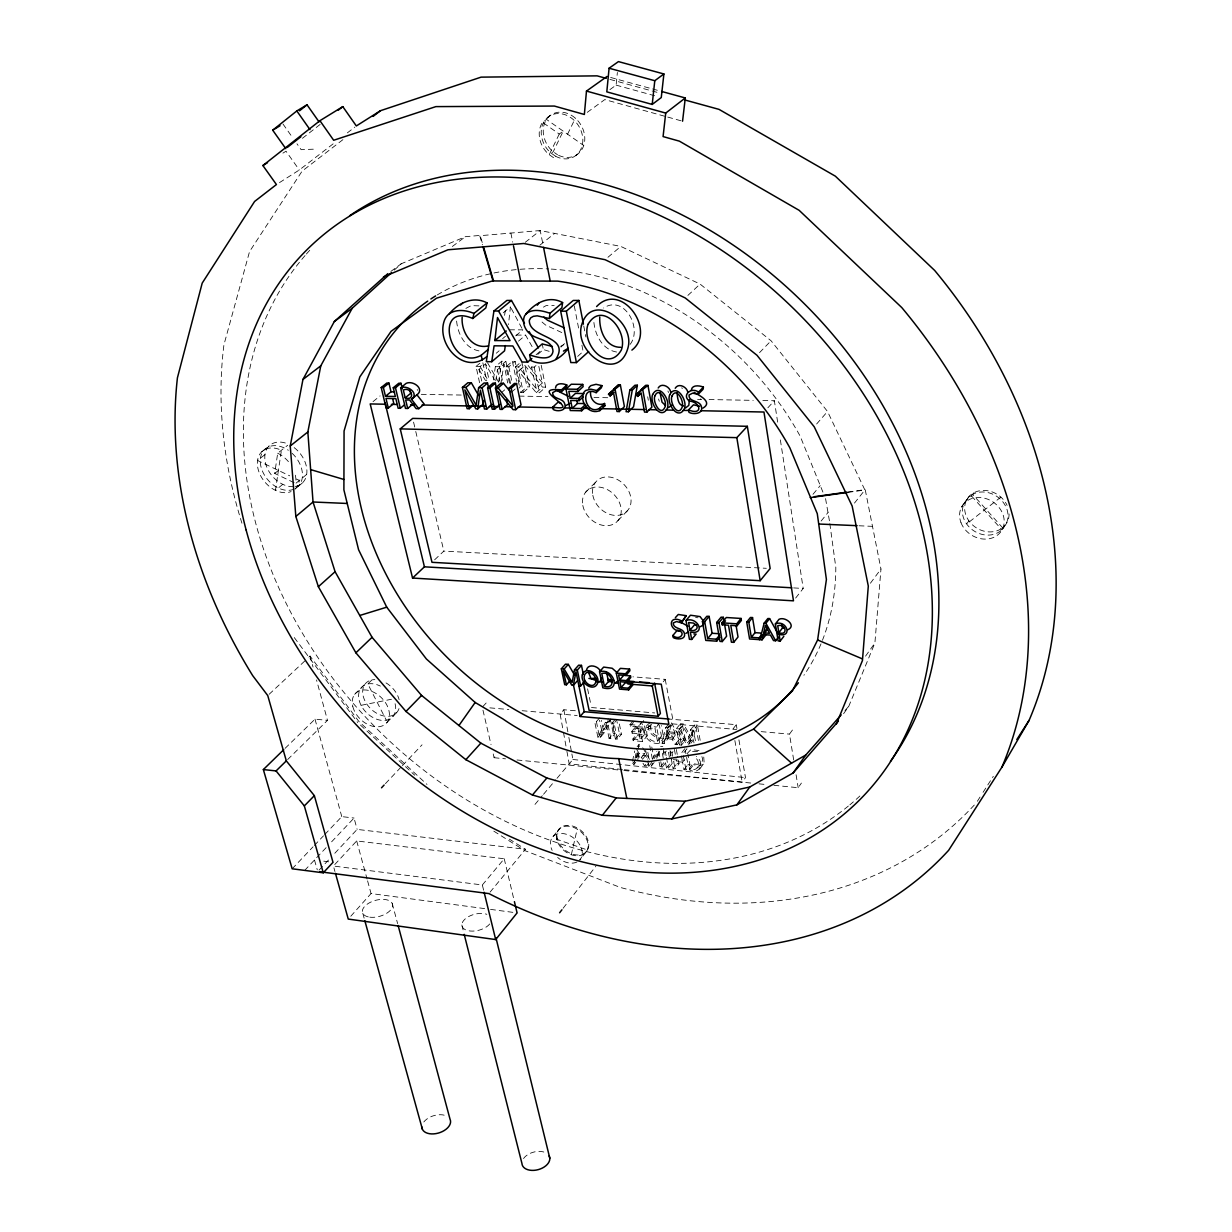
<?xml version="1.0" encoding="UTF-8"?>
<svg xmlns="http://www.w3.org/2000/svg" width="1232" height="1232" viewBox="0 0 1232 1232"><rect width="100%" height="100%" fill="white"/><g stroke="black" fill="none" stroke-linecap="round" stroke-linejoin="round"><path stroke-width="0.75" stroke-dasharray="5 3.75" d="M503.257 312.805L510.433 306.891L508.462 324.601M648.617 725.417C647.324 733.902 656.225 739.061 663.771 738.091L661.353 725.54M843.597 713.698L848.786 706.275L874.905 643.012L880.957 569.03L865.203 489.597L848.247 491.968M609.917 89.613L616.123 85.131L617.371 72.457M493.401 379.949L495.356 366.674L501.732 361.222L505.859 361.269L511.218 386.617M495.803 380.796L497.451 369.631L503.95 364.164L507.692 382.952M294.094 482.667L274.705 473.427L277.693 453.237L287.703 445.26M498.637 382.012L501.732 361.222M500.777 384.584L503.95 364.164M666.912 729.821L665.557 736.936L671.055 737.429L675.044 732.409L670.916 724.816L666.912 729.821L671.055 737.429M670.916 724.816L669.546 731.931L665.557 736.936M504.581 315.361L505.736 307.892M635.05 758.358L636.328 751.381L640.455 758.866L644.475 753.861L643.012 751.304M632.463 761.191L634.696 750.981M635.758 759.59L631.723 764.595L633.725 764.795L634.788 759.959M636.128 757.88L639.131 744.282L640.763 744.436L638.73 746.931M637.76 759.774L638.823 754.939L645.491 755.586L647.786 759.497M689.273 744.051L692.014 731.9L697.404 725.171L694.401 724.909L690.444 729.945L687.502 742.881L691.445 737.829L694.401 724.909M664.125 743.512L665.265 738.569L672.087 739.2L675.151 744.528L677.169 744.713L681.127 739.677L679.125 739.493L676.06 734.164L669.253 733.564L668.129 738.492L664.125 743.512L662.092 743.327L665.65 727.681L668.668 723.939M662.092 743.327L666.096 738.307L668.868 726.156M690.844 743.266L692.815 740.74L695.972 726.865L698.559 741.248L700.392 741.418L697.404 725.171M571.309 854.746L577.207 829.136M650.989 725.171C648.971 731.515 655.316 737.136 661.492 736.305L659.366 725.263M559.251 134.057L549.241 154.662L553.214 151.736L563.224 131.162L559.251 134.057L542.511 122.307L546.531 119.442L583.722 145.515M567.567 134.196L575.375 118.21M607.977 720.628L603.28 730.037L599.045 734.965L605.389 722.399L608.5 718.718M600.138 737.629L606.421 725.032L610.641 720.119L604.281 732.686L600.138 737.629L597.951 737.429L594.625 721.444L596.427 721.613L599.553 717.933M652.498 759.143L656.579 751.366M654.038 758.789L658.134 751.012M647.739 760.945L648.802 766.258L651.02 766.473L652.652 763.347M655.948 757.11L661.584 748.948M656.656 758.311L659.936 752.074M701.87 756.633C704.92 762.562 698.097 766.35 693.246 763.116L689.319 768.198C697.913 773.727 701.87 761.515 694.771 757.341M689.319 768.198L689.627 769.831C698.375 775.344 704.612 764.271 697.959 757.988A7.823 5.867 37.6 0 0 696.265 756.402M699.56 769.292L704.119 763.085L703.688 755.924M977.346 801.262L982.043 793.916M983.074 792.315L993.3 776.329M651.543 724.339C642.134 729.329 647.739 743.019 657.488 741.31L661.492 736.305M973.727 492.815L971.494 495.942A23.208 19.743 32.3 0 0 968.475 526.264A23.208 19.743 32.3 0 0 1001.847 529.729L1004.003 526.541M1002.217 529.591L1007.083 522.399M649.757 723.061C638.13 730.253 648.186 745.914 659.767 743.112L663.771 738.091M773.912 785.308L798.182 787.71L801.401 783.075M1000.892 497.112L966.643 523.97L968.876 520.813M865.557 656.148L874.905 643.012M961.453 507.199L969.538 495.972M793.685 759.99L789.481 734.118L792.777 729.575M624.316 769.692L742.172 782.181L745.499 777.623L738.907 739.801M870.408 583.229L880.957 569.03M732.855 729.159L736.259 724.678L669.053 719.057M697.682 767.921L701.578 762.824M684.022 769.677L687.949 764.595L686.532 757.079L682.59 762.146L684.022 769.677L685.993 769.877L689.92 764.779L687.918 754.107M689.627 769.831L693.539 764.733L693.246 763.116M671.07 757.957L673.119 768.629L675.09 768.814L679.032 763.748L677.6 756.232M687.148 753.553L691.06 749.441L699.191 750.688A7.792 5.867 37.6 0 1 700.176 751.32M684.93 748.594L680.988 753.645L682.282 760.483L673.334 759.636M688.257 744.374L691.214 740.586L692.815 740.74M683.96 752.567L686.917 748.779L687.579 752.336M563.101 908.277L595.857 866.25M673.119 768.629L677.076 763.547L676.399 760.005M666.527 767.983L670.485 762.916L672.441 763.101L668.483 768.167L666.527 767.983L665.496 762.654M691.214 740.586L682.59 725.71L685.439 740.062L681.481 745.114L679.494 744.929L683.467 739.878L680.418 723.692L683.39 723.954L691.445 737.829M661.907 767.536L665.881 762.469L664.079 762.3L660.09 767.351L661.907 767.536L660.183 758.666M795.641 598.074L803.202 588.449L779.887 436.759M675.151 744.528L679.125 739.493M670.732 756.186L670.054 752.629L673.042 748.84M672.687 756.217L672.025 752.814L674.997 749.025M586.124 851.913A17.695 12.613 38.9 0 1 558.666 842.195A17.695 12.613 38.9 0 1 573.881 826.456A17.695 12.613 38.9 0 1 586.124 851.913L579.656 860.09A17.787 12.613 38.9 0 0 577.284 841.379A17.787 12.613 38.9 0 0 556.802 834.172A17.787 12.613 38.9 0 0 552.152 850.403M666.096 755.74L665.403 752.182L668.391 748.409M648.802 766.258L652.791 761.222L651.066 752.382M679.494 744.929L676.43 728.697L679.402 728.959L683.39 723.954M681.481 745.114L678.616 730.73L682.682 725.725M672.087 739.2L676.06 734.164M651.02 766.473L655.008 761.438M642.996 763.224L644.536 765.842L648.54 760.806M854.469 503.087L865.203 489.597M648.494 763.517L646.492 766.042L644.536 765.842M676.43 728.697L680.418 723.692M659.674 751.474L657.672 753.984L658.335 758.296M665.265 738.569L669.253 733.564M560.93 347.131L564.687 343.466M665.65 727.681L667.313 727.819L670.331 724.077M642.473 759.343L645.491 755.586M633.725 764.795L635.743 762.285M636.066 757.095L639.1 753.337L644.475 753.861M636.805 757.449L638.823 754.939M637.098 746.777L639.131 744.282M643.135 728.79L639.085 733.764L632.124 733.132L636.189 728.158L643.135 728.79L644.305 734.688L636.913 734.026L632.848 739L633.186 740.663L642.534 741.525L646.584 736.536L643.412 720.458M821.113 521.059L828.289 512.189M657.488 741.31L654.977 728.405L659.012 723.415M659.767 743.112L656.625 726.942L659.659 723.199M630.137 344.359C642.673 328.467 624.408 294.309 603.557 308.015M632.848 739L640.255 739.677L644.305 734.688M633.186 740.663L637.252 735.689L636.913 734.026M557.357 838.453L556.695 839.254L587.31 849.972M552.968 836.636L559.574 828.566M632.124 733.132L631.785 731.485L638.746 732.101L642.811 727.142L642.134 723.677M631.785 731.485L635.866 726.51L642.811 727.142M638.746 732.101L637.714 726.911L641.795 721.952M642.534 741.525L639.346 725.417L642.396 721.69M490.059 892.137L525.51 849.295L509.37 839.131M615.245 719.303L612.15 722.999L615.415 739.031L617.355 739.2L621.452 734.257L618.926 721.798M637.714 726.911L630.307 726.249L629.968 724.585L633.032 720.874M630.307 726.249L634.388 721.305M615.415 739.031L619.511 734.072L617.001 721.629M663.232 681.773L665.234 679.356L632.94 676.83M612.797 723.015L614.984 733.656L610.856 738.615L609.085 738.445L613.197 733.502L610.872 721.552M812.981 494.309L820.25 485.577M482.343 884.976L504.227 858.766L356.695 840.948L333.395 866.019L482.343 884.976L483.683 890.443M617.355 739.2L614.09 723.169L617.17 719.473M610.856 738.615L607.576 722.599L610.687 718.903M597.951 737.429L602.094 732.486L599.522 720.089M534.996 804.404L542.326 795.703M543.558 794.255L555.771 779.779M556.987 778.331L572.88 759.497L571.879 753.969M816.631 423.993L827.55 411.503L771.063 340.756L700.084 284.084L620.805 246.415L540.201 230.553L479.725 235.728L482.39 244.783M575.344 710.741L563.856 709.74L560.113 714.021L563.147 730.622M844.998 710.571L848.786 706.275M350.781 916.238L371.048 893.554L488.642 909.139M493.216 753.969L494.094 757.711L496.635 754.862M767.859 407.792L774.358 400.739L777.854 423.5M486.147 703.01L482.266 707.199L491.029 744.621M319.073 870.1L329.56 858.873M334.811 853.252L357.126 829.398L525.51 849.295M385.416 783.644L401.124 767.012M402.433 765.626L422.052 744.821M304.674 870.408L326.357 847.4M331.624 841.81L354.046 818.033L357.126 829.398M292.169 868.791L313.051 846.815M314.36 845.445L323.492 835.835M324.801 834.464L341.772 816.616L354.046 818.033M617.91 520.659L627.719 510.387M759.543 352.629L771.063 340.756M386.863 722.599L397.12 712.111M585.662 492.169L595.703 482.112M371.925 679.925L367.829 683.96L386.278 720.181M287.641 759.559L327.496 720.35L316.532 679.941M354.677 694.309L365.149 684.006M285.1 748.348L315.007 719.165L327.496 720.35M434.619 559.821L443.828 551.104L766.319 568.306M269.13 694.294L306.152 659.705M308.893 657.133L310.048 656.071L358.835 721.428L426.98 784.414M687.887 295.418L700.084 284.084M394.24 270.116L401.232 263.771L465.403 236.683L480.141 235.42L482.805 244.46M545.653 387.171L542.48 387.11L524.986 365.565L518.564 371.063L536.259 392.7L539.447 392.746L545.653 387.171L540.463 361.623M536.259 392.7L542.48 387.11M577.654 356.402L583.121 351.49L581.72 344.19M519.196 385.139L515.376 366.905L518.533 366.951L536.074 388.527L542.419 382.952L538.584 365.273M520.72 392.423L526.988 386.863L529.544 386.91L524.863 365.565L518.687 371.063L523.292 392.469L520.72 392.423L519.581 386.956M523.292 392.469L529.544 386.91M511.419 392.269L516.454 387.818M502.148 392.099L504.673 389.882M536.213 388.527L531.562 367.105L534.072 364.903M531.562 367.105L534.195 367.136L536.705 364.934M536.089 354.785L540.278 351.135M537.768 354.431L543.358 349.549L542.219 343.928M515.376 366.905L519.18 363.625M518.533 366.951L521.059 364.749M509.494 383.167L506.029 366.797L512.389 361.33L515.145 361.361L520.458 386.756M506.029 366.797L508.816 366.828L515.145 361.361M703.441 764.194L699.776 765.811L693.539 764.733M495.356 366.674L499.499 366.72L505.859 361.269M518.503 341.141L525.571 335.119L532.825 347.901M481.743 381.073L478.971 369.369L485.516 363.917L494.648 379.98M607.946 257.288L620.805 246.415M515.7 335.843L522.784 329.853L509.601 329.806M479.571 382.705L476.029 366.443L480.157 366.505L484.022 363.24M496.28 353.214L499.129 350.797M476.029 366.443L479.895 363.194M502.625 338.631L505.49 336.228M302.317 483.021L295.018 489.058A24.994 17.956 50.2 0 0 299.376 480.418L296.157 478.878M306.676 474.412L295.711 483.437A25.056 17.972 50.1 0 0 294.433 472.041M282.79 484.33L275.444 490.336L281.42 450.265A24.994 17.956 50.2 0 0 257.996 468.73A24.994 17.956 50.2 0 0 291.06 491.583M373.019 401.632L380.057 395.919M274.705 473.427L278.417 470.424M539.832 245.214L554.662 233.402M264.988 454.577L257.534 460.475L289.705 475.814M645.707 728.035L649.587 726.449L656.625 726.942M525.248 242.319L540.201 230.553L543.173 245.538M261.769 451.744L269.223 445.876M302.441 138.307L320.382 124.232M647.493 729.313L650.588 728.112L654.977 728.405M279.479 182.613L299.314 169.985L335.35 142.157M347.347 132.887L354.831 127.112M342.912 139.663L302.102 171.14L249.542 251.605L223.931 344.837A462.031 365.411 44.4 0 0 242.026 523.477M452.344 246.492L465.403 236.683M575.821 155.509L577.793 154.046M555.54 156.218A23.747 19.558 58.2 0 0 582.69 137.43A23.747 19.558 58.2 0 0 551.027 115.207A23.747 19.558 58.2 0 0 550.673 152.799L555.54 156.218L557.511 154.755A23.716 19.543 58.3 0 0 584.646 135.967A23.716 19.543 58.3 0 0 553.045 113.775A23.716 19.543 58.3 0 0 552.66 151.336L557.511 154.755M390.867 271.425L401.232 263.771M587.264 112.343L604.789 99.592L665.896 116.578M465.865 308.4L471.255 305.613L480.157 305.921M548.024 117.086L550.042 115.654M563.702 344.698L560.56 346.315M282.913 153.122L286.009 151.213L299.314 169.985M543.42 307.153L546.069 305.628L554.215 305.613M361.068 705.32L391.453 699.268M847.924 492.369L864.895 489.997L827.55 411.503M313.313 149.195L301.116 149.673L296.974 143.805M516.239 335.073L525.571 335.119M485.516 363.917L489.289 380.934M478.971 369.369L485.531 380.642M497.451 369.631L499.822 381.212M542.419 382.952L527.173 364.333M421.267 394.332L461.553 395.056M519.134 396.103L547.917 396.627M593.978 397.459L611.241 397.782M697.605 399.353L701.439 399.414L698.113 397.921M709.108 399.553L753.245 400.354M762.839 400.539L774.358 400.739M859.043 525.771L872.487 526.357M793.639 587.91L803.202 588.449M591.499 707.538L654.669 712.943M489.859 707.861L508.847 709.524M522.137 710.695L577.192 715.515M672.118 723.831L736.628 729.483M761.176 731.639L789.481 734.118M605.389 722.399L607.576 722.599M612.15 722.999L614.09 723.169M629.968 724.585L639.346 725.417M690.444 729.945L693.462 730.206L695.803 742.865M678.616 730.73L687.271 745.637M692.014 731.9L693.986 742.865M606.421 725.032L609.085 738.445M669.546 731.931L675.044 732.409M603.28 730.037L601.339 720.366M602.094 732.486L604.281 732.686M613.197 733.502L614.984 733.656M619.511 734.072L621.452 734.257M637.252 735.689L646.584 736.536M666.096 738.307L668.129 738.492M683.467 739.878L685.439 740.062M660.583 746.33L662.801 746.546M665.403 752.182L663.432 751.997L664.125 755.555M670.054 752.629L672.025 752.814M682.59 762.146L673.658 761.299L675.09 768.814M677.076 763.547L679.032 763.748M687.949 764.595L689.92 764.779M494.094 757.711L505.536 758.835M516.993 759.975L621.944 770.323M623.854 770.508L751.505 783.105M758.974 783.845L766.443 784.584M572.88 759.497L745.499 777.623M622.422 769.492L569.199 763.855L566.504 749.087M323.754 861.168L333.01 862.338M490.536 909.385L517.086 912.912M695.587 617.417L697.943 617.786M549.164 351.32L543.358 349.549M610.656 77.462L650.712 88.458M652.529 88.95L659.813 90.952M609.917 79.387L659.259 92.939M616.123 85.131L657.657 96.573M667.759 117.086L682.559 121.213M616.601 352.029C601.801 349.488 594.409 333.795 593.716 320.104M478.986 350.889C464.895 348.302 457.442 333.456 456.564 320.305M697.558 751.612L691.229 751.428L690.089 749.749M681.558 387.88L682.59 388.311M493.832 831.169L524.524 850.496L620.327 887.44A462.031 365.411 44.4 0 0 976.406 802.74M561.777 332.563L545.576 325.032L539.539 319.92M553.553 157.696L548.671 154.262A23.778 19.573 58.2 0 1 542.511 122.307M360.499 725.094L414.722 775.205M971.494 495.942L1001.847 529.729M294.279 637.575L357.727 722.537M282.975 124.001L292.692 137.768M636.713 749.426L642.041 758.481M642.704 747.747L649.526 759.343M671.332 722.83L681.127 739.677M667.313 727.819L677.169 744.713M679.402 728.959L687.41 742.865M480.157 366.505L488.473 381.058M487.502 362.67L498.513 382.012M521.921 328.282L510.433 306.891M822.914 492.092L800.122 436.082A267.929 209.563 44.8 0 0 550.581 269.038M825.563 498.621L829.583 521.706M667.913 390.975L668.529 392.546M658.55 399.014L659.289 401.278M314.483 859.998L317.286 869.869M333.918 867.852L334.935 871.517M362.793 913.297L364.318 918.841M315.007 719.165L341.772 816.616M310.048 656.071L313.036 667.082M356.695 840.948L367.09 879.047M367.583 880.865L371.048 893.554M392.192 903.333L397.628 923.63M461.861 925.016L463.74 932.47M504.227 858.766L514.422 901.701M413.567 422.129L415.323 429.598M415.754 431.477L443.828 551.104M482.852 362.824L486.748 380.827M499.499 366.72L502.594 381.258M508.816 366.828L511.881 381.396M587.602 688.857L591.098 705.674M512.389 361.33L516.562 381.273M521.706 361.438L526.988 386.863M596.427 721.613L599.045 734.965M534.195 367.136L539.447 392.746M510.864 233.064L512.728 242.18M639.085 733.764L640.255 739.677M635.866 726.51L636.189 728.158M650.712 750.627L649.68 745.329L651.497 745.499L653.684 756.91M647.832 752.336L649.279 759.667M645.645 750.334L647.401 759.174M658.797 751.566L659.844 756.895M659.043 761.93L660.09 767.351M583.768 325.987L585.878 336.937M666.435 757.511L668.483 768.167M663.139 748.317L664.51 755.401M662.323 753.26L663.725 760.498M574.297 305.921L578.886 329.606M670.069 750.704L671.763 759.559M668.452 752.29L669.808 759.374M665.234 679.356L672.811 719.38M676.322 749.472L677.292 754.569M674.366 749.349L676.06 758.234M685.254 750.303L685.901 753.707M683.313 755.616L685.993 769.877M563.486 732.47L566.181 747.239M647.693 396.796L648.325 400.231M563.856 709.74L568.537 735.55M568.861 737.383L571.54 752.136M734.857 740.524L742.172 782.181M736.259 724.678L736.921 728.451M796.088 774.774L798.182 787.71M417.232 389.466L417.386 390.405M829.844 523.615L835.804 567.382A267.929 209.563 44.8 0 1 821.729 642.088M489.689 923.985A15.138 8.27 -14.4 0 1 468.499 930.761A15.138 8.27 -14.4 0 1 465.065 919.057A15.138 8.27 -14.4 0 1 486.856 914.329M423.808 1121.998A14.738 8.994 -16.8 0 1 446.277 1115.869M523.523 1158.542A14.245 9.055 -15.3 0 1 545.237 1152.551M859.874 795.995A387.603 301.393 44.6 0 1 849.849 804.835M848.371 806.036A387.603 301.393 44.6 0 1 374.805 726.695A387.603 301.393 44.6 0 1 305.136 255.471M306.383 254.038A387.603 301.393 44.6 0 1 310.218 249.803M437.268 294.925A267.929 209.563 44.8 0 1 492.061 273.396M493.986 272.98A267.929 209.563 44.8 0 1 548.64 268.93M821.005 643.874A267.929 209.563 44.8 0 1 803.911 675.259M399.014 708.585A21.314 15.015 44.3 0 1 368.614 706.49A21.314 15.015 44.3 0 1 374.867 679.617M386.032 682.913A21.314 15.015 44.3 0 1 399.106 699.637M294.155 447.616A24.886 17.941 50.2 0 1 306.907 470.716A24.886 17.941 50.2 0 1 295.233 486.44M293.555 486.64A24.886 17.941 50.2 0 1 265.019 460.645A24.886 17.941 50.2 0 1 287.456 443.751M1009.085 513.944A23.146 19.727 32.3 0 1 978.732 529.19A23.146 19.727 32.3 0 1 970.754 494.848A23.146 19.727 32.3 0 1 1007.098 505.382M576.93 862.03A17.787 12.613 38.9 0 1 557.649 857.457M293.909 489.227A24.963 17.956 50.2 0 1 260.476 464.218A24.963 17.956 50.2 0 1 288.365 450.296M292.138 453.314A24.963 17.956 50.2 0 1 295.326 488.55M395.087 703.718A21.375 15.03 44.3 0 1 379.179 719.95A21.375 15.03 44.3 0 1 358.604 695.264A21.375 15.03 44.3 0 1 380.38 686.101M277.693 453.237A25.056 17.972 50.1 0 1 289.92 463.54M1002.925 528.128L972.618 494.386A23.177 19.727 32.3 0 1 1001.939 500.808A23.177 19.727 32.3 0 1 1002.925 528.128M369.816 917.178A15.569 8.239 -15.7 0 0 392.669 905.428A15.569 8.239 -15.7 0 0 370.062 902.455A15.569 8.239 -15.7 0 0 369.816 917.178M592.838 495.31A21.375 16.894 44.9 0 0 624.378 513.267A21.375 16.894 44.9 0 0 618.11 479.926A21.375 16.894 44.9 0 0 592.838 495.31M352.829 706.66A21.452 15.03 44.3 0 0 383.876 725.155A21.452 15.03 44.3 0 0 375.76 693.339A21.452 15.03 44.3 0 0 352.829 706.66M582.813 505.428A21.545 16.94 44.8 0 0 614.568 523.538A21.545 16.94 44.8 0 0 608.177 490.043A21.545 16.94 44.8 0 0 582.813 505.428M960.991 522.661A23.269 19.774 32.4 0 0 999.121 533.733A23.269 19.774 32.4 0 0 985.554 498.467A23.269 19.774 32.4 0 0 960.991 522.661M558.019 843.011A17.71 12.613 38.9 0 0 585.493 852.729A17.71 12.613 38.9 0 0 573.219 827.273A17.71 12.613 38.9 0 0 558.019 843.011"/><path stroke-width="1.5" d="M590.621 391.607C589.435 399.307 596.796 407.037 604.573 403.48L605.004 405.667L599.815 410.61C589.343 415.092 579.718 402.741 583.521 393.1A9.687 7.777 48.2 0 1 585.77 390.452L590.821 389.189L596.75 390.529L601.971 385.631L596.057 384.307L591.021 385.585A9.656 7.762 48.2 0 0 588.757 388.219M607.022 76.461L586.478 91.076L584.353 114.468L554.369 106.06L435.866 106.614L333.672 140.263L319.92 120.69L262.893 165.535L276.43 184.554L254.593 201.463L202.202 283.114L177.423 377.824A475.105 368.676 44.2 0 0 252.683 675.613L267.76 695.587L286.317 760.868L314.36 795.656L333.01 862.338L323.261 872.81L292.169 868.791L263.355 769.569L283.745 749.672M609.085 68.222L606.806 91.861L652.205 104.427L661.261 97.559L663.894 73.966L618.449 61.6L609.085 68.222L654.793 80.711L663.894 73.966M652.205 104.427L654.793 80.711M661.63 91.461L685.3 97.959L665.727 113.067L663.078 136.583L679.386 141.156L799.152 210.333L901.762 307.553A475.105 368.676 44.2 0 1 1001.893 767.182L948.655 850.28A475.105 368.676 44.2 0 1 488.873 893.585L319.658 871.748M555.524 387.895C555.925 382.474 563.347 383.398 566.797 385.031L566.489 387.187L561.176 392.038L556.048 390.837L552.691 392.638C552.367 399.645 563.009 397.628 564.687 403.711C567.413 410.672 557.634 412.104 553.214 409.486L552.721 407.099L558.034 402.217L560.914 403.141M682.559 121.213L685.3 97.959M555.832 359.359C571.155 335.089 528.651 338.831 529.344 320.289L530.715 317.856L533.364 316.331L537.198 315.823L549.303 318.518L549.996 313.282L562.608 302.564C548.024 294.633 533.225 303.981 524.555 315.9C521.752 322.337 525.048 330.268 530.484 334.272C537.691 340.001 552.475 339.724 552.999 351.336C551.428 361.869 536.182 357.111 529.621 354.847L530.776 360.514C544.698 367.182 559.775 360.452 568.245 348.333L563.455 351.089M562.608 302.564L561.884 307.769L549.303 318.518M494.864 340.556L497.512 317.517L510.033 340.648L494.864 340.556L506.29 330.992M561.176 392.038L561.484 389.882L566.797 385.031M488.303 386.602L487.533 383.06L484.068 382.998L478.632 387.68L476.137 405.159L465.865 387.464L462.4 387.418L467.113 408.67L469.238 408.716L473.304 405.174M469.238 408.716L464.864 389.866L475.86 408.855L477.723 408.885L480.403 390.159L484.438 409.024L486.748 409.086L492.138 404.342M483.668 400.431L483.129 404.158L477.723 408.885M703.872 622.838L703.256 624.963L700.3 626.749M483.868 248.079L493.431 280.619L436.467 298.206L391.068 331.346L359.836 376.853L344.067 431L343.897 489.889L358.589 549.765L386.74 607.176L426.38 658.981L475.167 702.471L502.764 718.857A198.953 152.291 43.5 0 0 618.68 758.619L648.448 761.746L704.442 752.983L753.645 729.098L792.484 690.829L817.617 639.962L826.41 579.517L817.278 513.652L789.835 447.801A270.147 210.087 44.8 0 0 557.711 281.127L493.016 280.958L482.913 246.585M524.478 323.323L511.449 300.423L506.876 300.439L493.924 311.018L486.317 361.654L491.753 361.715L494.078 345.822L512.835 345.961L522.029 362.039L527.696 362.1L531.885 358.45M505.336 345.576L504.55 350.843L491.753 361.715M691.337 390.097C692.03 384.476 699.73 385.493 703.41 387.156L703.01 389.374L698.082 394.379L692.677 393.147L689.042 394.995C688.488 402.263 699.73 400.061 701.362 406.391C703.888 413.736 693.57 414.922 688.965 412.335L688.534 409.871L693.477 404.835L699.637 406.19M675.382 617.632L678.278 614.475L686.178 615.677L681.342 622.822L676.507 621.544L673.273 622.945C672.995 629.275 682.759 627.581 684.33 633.109C686.517 639.685 677.061 639.855 673.257 637.575L672.872 635.481L677.354 630.183C687.21 631.908 679.679 641.641 672.872 635.481M629.845 390.128L626.072 411.704L628.443 411.75L633.556 406.776L637.36 385.246L634.973 385.216L629.845 390.128L632.247 390.174L637.36 385.246M628.443 411.75L632.247 390.174M698.082 394.379L698.482 392.146L703.41 387.156M583.306 674.197L581.473 665.388L578.67 665.172L574.497 669.838L572.11 682.543L564.148 669.038L561.33 668.807L564.703 684.669L566.427 684.807L570.585 680.126M566.427 684.807L563.286 670.747L571.817 685.238L573.327 685.362L575.975 671.748L584.23 711.696L580.103 716.485L668.884 724.277L661.245 684.176L626.98 681.465M681.342 622.822L686.178 615.677M838.407 721.136L793.115 772.988L736.844 804.881L671.81 818.926L602.325 815.291L532.44 794.994L465.85 759.682L405.975 711.449L355.894 652.821L318.364 586.709L295.834 516.485L290.244 445.984L302.949 379.471L334.303 321.552L387.895 273.612M841.194 714.883L805.774 755.031L749.811 786.986L685.192 801.231L616.216 797.905L546.854 778.023L480.85 743.158L421.575 695.433L372.064 637.314L335.089 571.71L313.036 501.994L307.846 431.955L320.782 365.842L352.213 308.231L391.437 272.657M488.365 349.272L481.204 355.278C449.634 372.618 432.509 301.178 472.78 318.503L473.966 313.436L487.04 302.887C473.519 295.665 458.458 302.749 449.372 313.713A22.469 17.541 52 0 0 444.567 319.997C435.358 343.697 464.048 375.698 486.594 356.741M586.478 670.162C587.833 663.078 598.459 665.911 600.446 671.301M487.04 302.887L485.824 307.938L472.78 318.503M763.778 632.878L765.365 625.363L769.507 633.263L763.778 632.878L767.459 628.212M601.847 678.139L599.999 681.481L597.489 682.359M778.439 634.465L769.6 618.603L767.859 618.495L764.163 623.146L759.959 639.685L762.038 639.824L763.332 634.603L767.028 629.922M604.573 403.48L599.399 408.423C585 416.216 579.117 384.692 596.149 392.669L596.75 390.529M601.971 385.631L601.37 387.772L596.149 392.669M836.328 724.108L862.446 660.537L868.298 586.062L852.144 505.998L814.213 426.765L756.987 355.278L685.177 297.928L605.081 259.706L523.754 243.489L447.986 249.773L383.46 276.892M1001.893 767.182L1029.09 720.366A462.031 365.411 44.4 0 0 934.672 270.455L835.342 176.161L719.011 109.371L684.838 99.977M658.181 387.988C661.399 382.382 669.654 386.509 670.701 391.838M671.748 405.066L668.576 407.607M1016.816 739.554L1029.09 720.366M675.213 388.265C678.462 382.644 686.748 386.756 687.795 392.115M618.033 680.726L614.937 683.159M458.935 725.509L475.167 702.471M793.115 772.988L805.774 755.031M736.844 804.881L749.811 786.986M537.306 305.228L538.723 303.318M671.81 818.926L685.192 801.231M787.849 629.706C796.873 625.856 785.415 616.139 779.04 619.28L775.375 623.946L778.116 640.917L780.179 641.071L783.829 636.359M763.332 634.603L770.447 635.081L773.527 640.609L775.667 640.763L778.408 637.237M559.59 912.789L561.931 909.786M778.84 632.709L777.731 625.794C785.8 622.868 788.542 636.174 778.84 632.709L782.489 628.012L781.95 624.562M762.038 639.824L765.719 635.142M759.097 637.868L751.32 637.344L755.031 632.663L752.521 617.586L750.473 617.448L746.731 622.083L749.58 638.977L759.389 639.639L759.097 637.868L761.869 634.357M759.389 639.639L762.161 636.128M764.163 623.146L765.904 623.269L769.6 618.603M602.325 815.291L616.216 797.905M569.862 403.372L565.796 405.621M751.32 637.344L748.794 622.222L752.521 617.586M733.702 642.365L730.776 625.363L737.044 625.779L741.387 620.42L741.048 618.449L726.279 617.509L721.906 622.838L722.245 624.793L728.482 625.209L731.408 642.211L733.702 642.365L738.03 636.975L736.105 625.671M335.458 873.349L348.256 919.072L495.68 939.569L517.086 912.912L514.422 901.701M658.104 716.269L660.414 713.436L654.592 683.144L652.252 685.947L658.104 716.269L589.096 710.325L583.229 682.266M724 621.097L723.353 617.324L721.074 617.17L716.685 622.499L719.981 641.41L722.26 641.564L726.618 636.205L724.662 624.87M737.044 625.779L736.721 623.808L741.048 618.449M716.316 639.192L707.707 638.607L712.096 633.263L709.124 616.4L706.86 616.262L702.425 621.559L705.797 640.424L716.67 641.179L716.316 639.192L719.596 635.188M716.67 641.179L719.95 637.16M760.175 580.688L770.154 568.506L747.331 426.303L412.689 418.387L400.246 428.875L431.985 562.316L760.175 580.688L736.828 437.653L747.331 426.303M722.245 624.793L725.525 620.805M722.26 641.564L718.964 622.637L723.353 617.324M703.765 621.498L700.069 616.585L690.474 615.215L686.008 620.497L689.427 639.3L691.676 639.454L696.111 634.126L693.878 633.972M707.707 638.607L704.704 621.713L709.124 616.4M689.997 630.199L694.448 624.886L696.48 625.024C699.145 629.475 693.678 631.616 689.997 630.199L688.611 622.545L693.493 623.084L696.388 625.101M628.382 688.195L632.401 683.437L625.163 682.851L621.113 687.61L628.382 688.195L628.705 689.858L619.527 689.119L616.308 673.088L620.389 668.36L629.567 669.068L629.906 670.732L625.856 675.459L625.517 673.796L629.567 669.068M628.705 689.858L632.74 685.1L632.401 683.437M532.44 794.994L546.854 778.023M626.441 680.618L630.476 675.86L618.572 674.905L619.604 680.064L626.441 680.618L626.765 682.266L619.927 681.712L621.113 687.61M626.765 682.266L630.799 677.508L630.476 675.86M619.604 680.064L623.654 675.336M604.388 686.316L601.786 673.55C612.15 670.177 617.355 690.136 604.388 686.316L608.469 681.573L606.621 672.472M596.611 306.552C621.128 280.48 657.164 330.7 631.908 350.104M599.553 671.779C614.029 667.344 622.129 693.385 602.818 687.764L599.553 671.779L603.649 667.082L612.165 668.252L617.109 672.595M578.778 685.808L580.657 685.962L584.784 681.25M573.327 685.362L577.469 680.665M574.497 669.838L577.315 670.054L581.473 665.388M561.33 668.807L565.519 664.156L568.322 664.371L574.435 674.859M564.148 669.038L568.322 664.371M465.85 759.682L480.85 743.158M381.504 787.818L384.107 785.046M688.549 631.754L685.901 633.34M405.975 711.449L421.575 695.433M323.261 872.81L304.335 805.897L314.36 795.656M618.372 384.954L608.516 394.209L610.102 395.919L613.49 392.438L616.986 411.519L619.28 411.565L624.408 406.606L620.374 384.985L618.372 384.954L613.705 389.312M645.938 385.385L636.082 394.687L637.652 396.411L641.117 392.916L644.505 412.089L646.846 412.15L651.897 407.145L647.955 385.416L645.938 385.385L641.179 389.759M263.355 769.569L276.076 770.924L286.317 760.868M636.082 394.687L647.955 385.416M637.652 396.411L640.209 393.947M355.894 652.821L372.064 637.314M610.102 395.919L613.983 392.238M608.516 394.209L620.374 384.985M385.57 404.235L370.201 403.927L412.551 578.054L424.424 566.828L791.729 587.787M570.216 398.275L575.483 393.408L583.953 393.547L578.701 398.429L570.216 398.275L568.83 391.345L577.885 391.499L583.152 386.632L582.721 384.415L571.309 384.23L566.012 389.081L570.277 410.533L581.673 410.764L586.909 405.852M583.075 396.966L579.132 400.631L570.647 400.477L572.218 408.362L581.242 408.547L585.154 404.866M572.218 408.362L577.469 403.449L584.676 403.588M566.012 389.081L577.438 389.266L582.721 384.415M583.414 324.155L578.84 300.439L573.234 300.454L560.683 311.188L570.816 362.562L576.407 362.608L588.68 351.536M318.364 586.709L335.089 571.71M502.179 409.409L498.113 391.437L513.066 409.64L515.731 409.686L521.059 404.928L516.562 383.506L514.36 383.46L509.001 388.172L512.989 406.144L498.082 388.003L495.433 387.957L500.038 409.363L502.179 409.409L507.538 404.65L506.429 399.461M497.251 392.053L495.341 383.167L493.016 383.137L487.595 387.818L492.215 409.193L494.54 409.24L499.915 404.496M509.001 388.172L511.203 388.219L516.562 383.506M498.082 388.003L503.472 383.306L510.279 391.637M529.621 354.847L542.219 343.928L552.398 346.438M495.433 387.957L500.839 383.26L503.472 383.306M487.595 387.818L489.92 387.864L495.341 383.167M478.632 387.68L482.112 387.741L487.533 383.06M560.683 311.188L566.335 311.188L578.84 300.439M462.4 387.418L467.867 382.752L471.332 382.813L478.694 395.626M465.865 387.464L471.332 382.813M295.834 516.485L313.036 501.994L347.224 503.472M418.772 408.685L424.208 404.127L416.955 394.81L411.488 399.353L418.772 408.685L416.17 408.639L409.594 400L405.667 399.938L407.669 408.454L405.482 408.408L400.631 387.864L406.144 383.368C412.982 380.072 424.994 388.958 416.955 394.81M407.669 408.454L413.136 403.896M388.942 383.09L383.383 387.572L385.477 396.304L391.006 391.791L388.942 383.09L386.771 383.06L381.212 387.541L386.109 407.992L388.28 408.038L385.986 398.429L395.857 398.629L398.136 408.254L400.323 408.3L404.435 404.881M405.174 397.874C415.923 401.37 411.657 386.155 403.326 390.005L405.174 397.874L410.672 393.347L409.933 390.205M388.28 408.038L393.793 403.495L392.654 398.706M493.924 311.018L498.529 311.018L511.449 300.423M385.477 396.304L395.349 396.488L393.27 387.741L395.472 387.787L400.985 383.275L402.31 388.865M393.27 387.741L398.798 383.244L400.985 383.275M525.972 313.991C532.578 308.139 542.542 310.71 549.996 313.282M285.778 148.641L272.703 130.192L296.82 110.942L307.03 104.812L319.011 121.829M299.515 110.803L307.03 104.812M290.244 445.984L307.846 431.955M287.287 147.44L300.901 136.752M338.323 110.141L342.804 106.63L356.325 125.957L380.519 110.68L481.096 77.139L597.135 75.86L606.267 78.371M373.08 116.409L380.519 110.68M302.949 379.471L320.782 365.842M334.303 321.552L352.213 308.231M262.893 165.535L267.513 162.67M319.92 120.69L342.804 106.63M272.703 130.192L280.034 125.772M449.372 313.713C456.625 308.862 466.343 310.125 473.966 313.436M411.488 399.353C419.527 393.485 407.484 384.584 400.631 387.864M703.025 408.069C713.266 402.094 698.975 395.21 694.247 392.423M685.593 407.946L688.796 405.405L689.427 399.63M359.759 615.476L386.74 607.176M602.725 406.252L605.004 405.667M814.337 496.696L846.369 492.23M810.24 497.62L847.924 492.369M488.565 345.822C471.979 349.98 460.953 331.885 462.169 317.302M596.781 680.742L591.114 678.755L588.48 672.256M381.212 387.541L383.383 387.572M612.35 681.789L608.469 681.573M391.006 391.791L394.286 391.853M391.329 404.358L397.089 404.481M410.533 404.758L414.383 404.835M422.052 404.989L485.439 406.298M489.289 406.375L498.883 406.575M504.658 406.683L512.343 406.853M518.102 406.96L554.6 407.715M564.194 407.915L571.879 408.069M583.398 408.316L589.173 408.423M600.692 408.67L644.875 409.578M648.71 409.655L656.394 409.809M666.004 410.01L673.688 410.164M683.283 410.364L689.042 410.487M700.577 410.718L763.963 412.027L793.485 600.831L412.551 578.054M400.246 428.875L736.828 437.653M818.71 524.016L857.133 525.679M746.731 622.083L748.794 622.222M775.375 623.946C786.309 619.157 793.1 637.729 779.117 634.403L780.179 641.071M686.008 620.497C697.543 616.077 706.691 634.988 690.336 632.078L691.676 639.454M702.425 621.559L704.704 621.713M716.685 622.499L718.964 622.637M721.906 622.838L736.721 623.808M782.489 628.012L784.353 628.135M755.031 632.663L761.237 633.079M712.096 633.263L718.98 633.725M616.308 673.088L625.517 673.796M592.761 678.247L596.504 678.539M607.746 679.433L613.367 679.879M626.487 680.911L633.987 681.512M639.608 681.958L648.971 682.697M588.911 678.447L596.519 679.048M607.946 679.956L613.659 680.403M599.722 681.758L603.48 682.051M614.737 682.944L618.495 683.252M627.873 683.991L652.252 685.947M584.23 711.696L669.053 719.057M620.774 347.301C605.436 347.532 599.029 329.945 599.768 317.024M683.575 405.959C677.615 405.174 677.662 397.166 676.969 392.654M586.478 91.076L665.727 113.067M310.633 469.608L343.928 479.464M688.534 409.871C702.794 416.046 701.378 402.31 689.304 401.001C681.327 395.118 691.645 386.586 698.482 392.146M552.721 407.099C585.677 412.412 524.693 386.34 561.484 389.882M681.696 620.959C668.36 614.029 668.021 630.168 680.079 631.231M665.434 405.467L662.031 402.14L659.952 392.361M817.617 639.962L862.308 658.843M679.848 621.683L687.933 626.21M564.241 327.866L547.532 320.228L543.866 317.132M568.337 396.288L560.344 392.3L558.327 390.159M753.645 729.098L791.545 763.147M276.076 770.924L304.335 805.897M296.82 110.942L309.971 129.622M498.529 311.018L527.696 362.1M529.129 331.5L538.415 347.871M765.904 623.269L775.667 640.763M364.826 920.689L422.391 1129.267M398.121 925.478L450.05 1119.287A14.738 8.994 -16.8 0 1 438.207 1133.117A14.738 8.994 -16.8 0 1 421.898 1126.972M464.202 934.333L521.937 1163.455A14.245 9.055 -15.3 0 0 538.307 1169.615A14.245 9.055 -15.3 0 0 549.149 1155.955M496.034 938.06L549.795 1158.219M484.13 892.261L495.68 939.569M385.108 402.941L424.424 566.828M395.472 387.787L400.323 408.3M482.112 387.741L486.748 409.086M489.92 387.864L494.54 409.24M481.204 355.278L482.313 360.36M511.203 388.219L515.731 409.686M573.357 684.592L580.103 716.485M577.315 670.054L580.657 685.962M618.68 758.619L626.811 798.413M513.467 245.83L520.659 281.019M543.543 247.401L550.211 281.096M577.438 389.266L577.885 391.499M581.242 408.547L581.673 410.764M578.701 398.429L579.132 400.631M576.853 400.308L577.469 403.449M566.335 311.188L576.407 362.608M599.399 408.423L599.815 410.61M615.199 389.897L619.28 411.565M642.873 390.344L646.846 412.15M349.626 215.769A387.603 301.393 44.6 0 1 806.637 306.075A387.603 301.393 44.6 0 1 890.459 761.299M798.398 682.79A267.929 209.563 44.8 0 1 443.15 653.345A267.929 209.563 44.8 0 1 427.735 301.101M430.861 298.976A267.929 209.563 44.8 0 1 435.651 295.911M460.614 304.982A22.268 17.479 52.2 0 1 462.57 303.226M581.442 325.756C574.281 352.922 617.725 383.46 627.827 348.379C636.035 321.198 590.729 290.721 581.442 325.756M582.351 674.859C579.841 683.298 594.363 692.815 597.751 682.851C600.261 674.428 585.708 664.957 582.351 674.859M654.947 395.765C652.159 401.216 660.521 417.201 664.895 407.253C667.698 401.817 659.351 385.878 654.947 395.765M672.025 396.057C669.176 401.555 677.569 417.571 682.004 407.592C684.853 402.109 676.476 386.14 672.025 396.057M652.652 394.502C649.11 402.833 660.783 420.651 667.22 408.531C670.839 400.169 659.043 382.351 652.652 394.502M669.715 394.794C666.096 403.187 677.831 421.051 684.33 408.87C688.026 400.446 676.168 382.598 669.715 394.794M588.064 324.293C580.78 343.081 607.145 374.112 621.251 350.165C628.69 331.177 602.232 299.869 588.064 324.293M595.78 682.143C593.362 690.151 582.274 682.051 584.338 675.66C586.802 667.636 597.859 675.721 595.78 682.143M246.107 529.945A389.928 301.932 44.6 0 0 831.354 824.039A389.928 301.932 44.6 0 0 671.686 221.175A389.928 301.932 44.6 0 0 246.107 529.945"/></g></svg>
